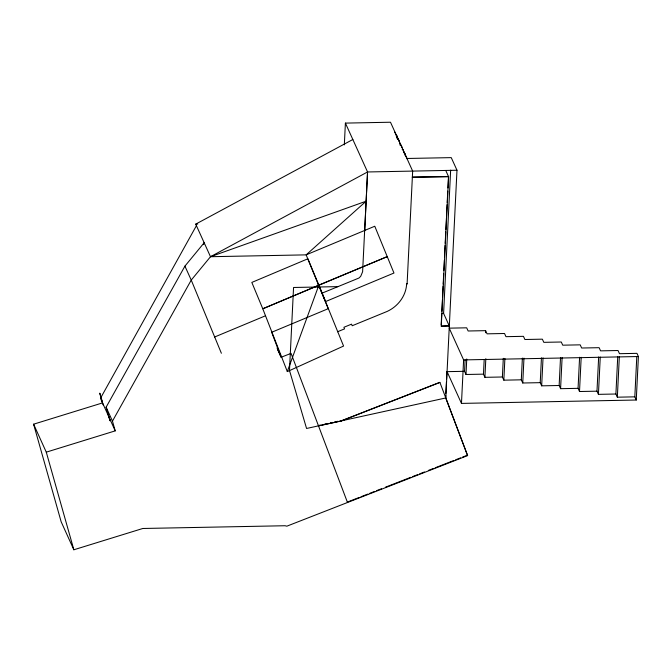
<?xml version="1.0" encoding="UTF-8"?>
<svg xmlns="http://www.w3.org/2000/svg" width="672" height="672" viewBox="0 0 672 672"><rect width="100%" height="100%" fill="white"/><g stroke="black" fill="none" stroke-linecap="round" stroke-linejoin="round"><path stroke-width="1.01" d="M344.324 144.892L345.4 123.102L390.499 122.228L412.658 171.091L407.114 283.76L406.602 284.281M345.4 123.102L367.559 171.965L362.611 271.757L360.721 276.293L358.982 278.023L322.056 293.143M364.736 230.429L367.559 171.965L456.985 170.234L445.78 397.958L306.566 428.476L289.481 370.448L293.563 287.482L337.982 286.625M396.27 136.097L397.001 135.988L396.522 135.996M396.908 137.844L396.967 135.912M404.368 153.544L405.09 153.443L404.998 155.299M404.662 153.527L402.654 149.142M441.176 324.82L441.689 314.37M441.848 311.237L442.411 299.746M442.512 297.654L443.083 286.163M443.184 284.071L443.696 273.63M443.848 270.497L444.368 260.047M444.52 256.914L445.082 245.423M445.183 243.331L445.754 231.84M445.855 229.748L446.418 218.257M446.527 216.166L447.09 204.674M447.191 202.591L447.754 191.1M447.913 187.967L448.476 176.467L412.213 177.173L448.61 176.77L441.26 326.155L449.316 326.004L443.596 313.387L450.643 170.167M103.169 404.989L99.784 393.154L102.539 402.906L33.6 424.192L61.169 521.808L73.853 549.772L142.792 528.486L285.054 525.739L286.835 526.184L467.611 455.599L445.645 397.664L445.746 395.564M445.847 393.481L446.418 382.007M446.569 378.882L446.93 371.582M461.471 403.402L463.613 359.906L449.215 328.154L466.687 327.818L468.132 330.994L485.612 330.658L487.049 333.833L504.529 333.497L505.966 336.672L523.446 336.328L524.891 339.503L542.363 339.167L543.808 342.342L561.288 342.006L562.724 345.181L580.205 344.845L581.641 348.02L599.122 347.684L600.566 350.86L618.038 350.515L619.483 353.69L636.964 353.354L638.4 356.53L636.258 400.025L461.471 403.402L447.073 371.65L464.554 371.314L465.99 374.489L483.47 374.153L484.907 377.328L502.387 376.992L503.832 380.167L521.304 379.823L522.749 382.998L540.229 382.662L541.666 385.837L559.146 385.501L560.582 388.676L578.063 388.34L579.508 391.516L596.98 391.18L598.424 394.355L615.905 394.01L617.341 397.186L634.822 396.85L636.258 400.025M464.554 371.314L465.108 359.923M465.99 374.489L466.754 358.957M483.47 374.153L484.184 359.654M485.503 332.724L485.612 330.658M484.907 377.328L485.822 358.688M502.387 376.992L503.303 358.344M503.832 380.167L504.899 358.42M521.304 379.823L522.379 358.075M522.749 382.998L523.967 358.142M540.229 382.662L541.447 357.806M541.666 385.837L543.043 357.874M559.146 385.501L560.524 357.538M560.582 388.676L562.111 357.605M578.063 388.34L579.592 357.269M579.508 391.516L581.188 357.336M596.98 391.18L598.66 357M598.424 394.355L600.256 357.067M615.905 394.01L617.736 356.731M617.341 397.186L619.332 356.798M634.822 396.85L636.804 356.462M203.608 244.591L204.162 242.76L184.918 266.137L106.134 407.165L108.889 416.917M318.788 285.113L343.568 346.055L287.288 371.608L318.864 285.172L307.885 258.779L251.824 282.425L262.769 308.75L387.24 256.628L318.595 285.197M196.476 225.565L100.472 398.303L115.214 430.87L46.284 452.155L33.6 424.192M115.214 430.87L112.468 421.117L191.243 280.09L210.496 256.712L367.559 171.965M406.61 284.13L407.114 283.76L406.636 283.601L406.552 285.298A32.609 29.837 -24.4 0 1 387.156 311.43L352.187 325.752L351.548 324.148L343.913 327.281L344.551 328.877L337.546 331.75M287.314 371.557L262.802 308.826L318.864 285.172L325.584 301.56L393.968 273.034L374.774 226.237L306.155 254.864L210.496 256.712L195.72 224.137L352.834 139.499M214.595 337.016L264.995 315.991M221.382 353.262L191.243 280.09L184.918 266.137M277.813 349.936L281.131 357.252L291.06 353.371L347.5 502.496M340.998 420.924L439.866 382.326M318.486 425.863L341.048 421.042L439.916 382.435L467.611 455.599M347.323 502.093L359.041 497.515M360.99 496.751L367.828 494.08M369.776 493.324L374.657 491.417M376.614 490.652L381.494 488.746M385.4 487.217L410.794 477.305M412.742 476.54L417.623 474.642M419.58 473.878L424.46 471.971M428.366 470.442L433.247 468.535M435.204 467.779L453.751 460.53M455.708 459.766L460.589 457.859M462.546 457.103L467.426 455.196M210.496 256.712L366.148 201.197L306.155 254.864L328.23 308.692L271.681 332.279L281.131 357.252M318.352 425.569L320.401 425.116M324.492 424.217L326.542 423.772M330.632 422.873L332.674 422.428M334.723 421.974L337.789 421.302M397.228 137.122L399.538 141.422L399.059 141.439M399.84 142.976L402.142 147.286L401.411 147.37M399.899 143.363L400.092 145.219M402.184 149.486L402.847 149.52M405.67 155.694L407.316 159.02M406.938 158.483L451.256 157.626L456.985 170.234M195.72 224.137L197.711 224.104M441.58 313.429L443.596 313.387M449.182 325.71L441.26 326.155M463.613 359.906L638.4 356.53M445.897 170.789L448.61 176.77M394.75 132.065L396.572 136.072M403.385 151.368L404.032 152.821M396.976 137.466L397.547 139.49M318.041 284.29L318.906 286.188M277.066 347.97L280.384 355.286M112.468 421.117L106.134 407.165L110.048 420.815L109.057 417.22M46.284 452.155L73.853 549.772"/></g></svg>
